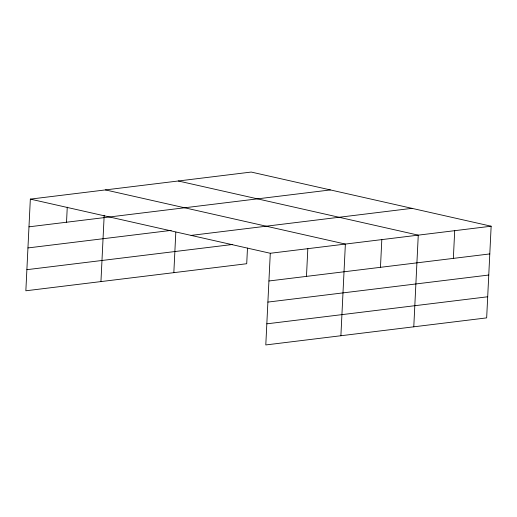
<?xml version="1.0" encoding="UTF-8"?>
<svg xmlns="http://www.w3.org/2000/svg" width="517" height="517" viewBox="0 0 517 517"><rect width="100%" height="100%" fill="white"/><g stroke="black" fill="none" stroke-linecap="round" stroke-linejoin="round"><path stroke-width="0.78" d="M30.335 199.116L270.281 253.272L265.796 344.942L486.665 317.884L491.15 226.213L251.204 172.058L30.335 199.116L25.85 290.787L246.719 263.728L247.481 248.095M66.525 222.226L67.262 207.181M100.944 281.584L104.188 215.253M173.835 272.659L175.812 232.223M306.471 276.382L307.828 248.671M340.89 335.74L345.375 244.069L105.429 189.913M380.467 267.321L381.817 239.61M413.781 326.815L418.266 235.145L178.313 180.989M453.351 258.39L454.708 230.679M28.978 226.827L330.382 189.933M27.944 247.934L171.172 230.388M191.096 235.397L411.965 208.345M26.884 269.68L232.702 244.463M270.281 253.272L491.15 226.213M268.924 280.983L489.793 253.925M267.89 302.09L488.765 275.031M266.83 323.836L487.699 296.777"/></g></svg>
